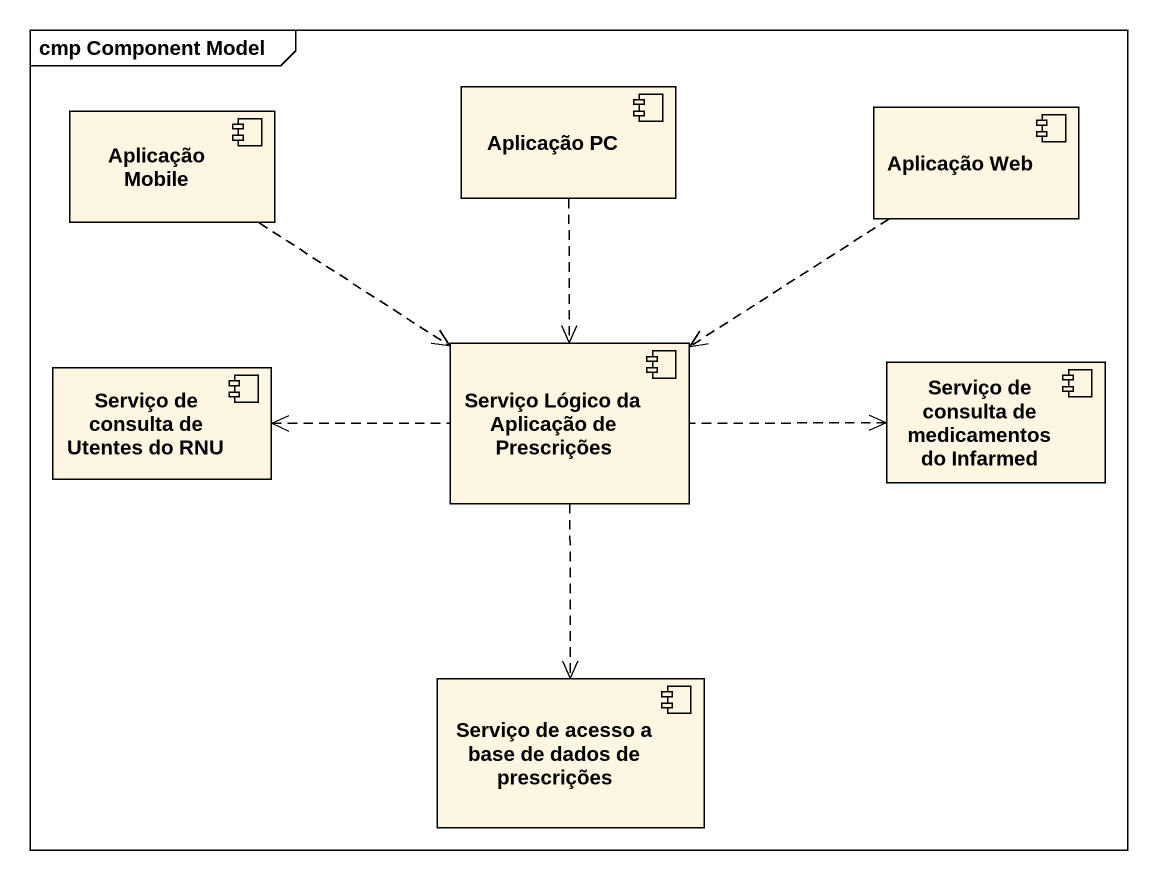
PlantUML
@startuml
mainframe cmp Component Model
component "Aplicação Mobile" as Aplicação_Mobile
component "Aplicação PC" as Aplicação_PC
component "Aplicação Web" as Aplicação_Web
component "Serviço Lógico da Aplicação de Prescrições" as Serviço_Lógico_da_Aplicação
component "Serviço de consulta de medicamentos do Infarmed" as Serviço_de_consulta_de
component "Serviço de consulta de Utentes do RNU" as Serviço_de_consulta_de_2
component "Serviço de acesso a base de dados de prescrições" as Serviço_de_acesso_a_base_de
Aplicação_Mobile ..> Serviço_Lógico_da_Aplicação
Aplicação_PC ..> Serviço_Lógico_da_Aplicação
Aplicação_Web ..> Serviço_Lógico_da_Aplicação
Serviço_Lógico_da_Aplicação ..> Serviço_de_acesso_a_base_de
Serviço_de_consulta_de <.left. Serviço_Lógico_da_Aplicação
Serviço_de_consulta_de_2 <.right. Serviço_Lógico_da_Aplicação
@enduml
